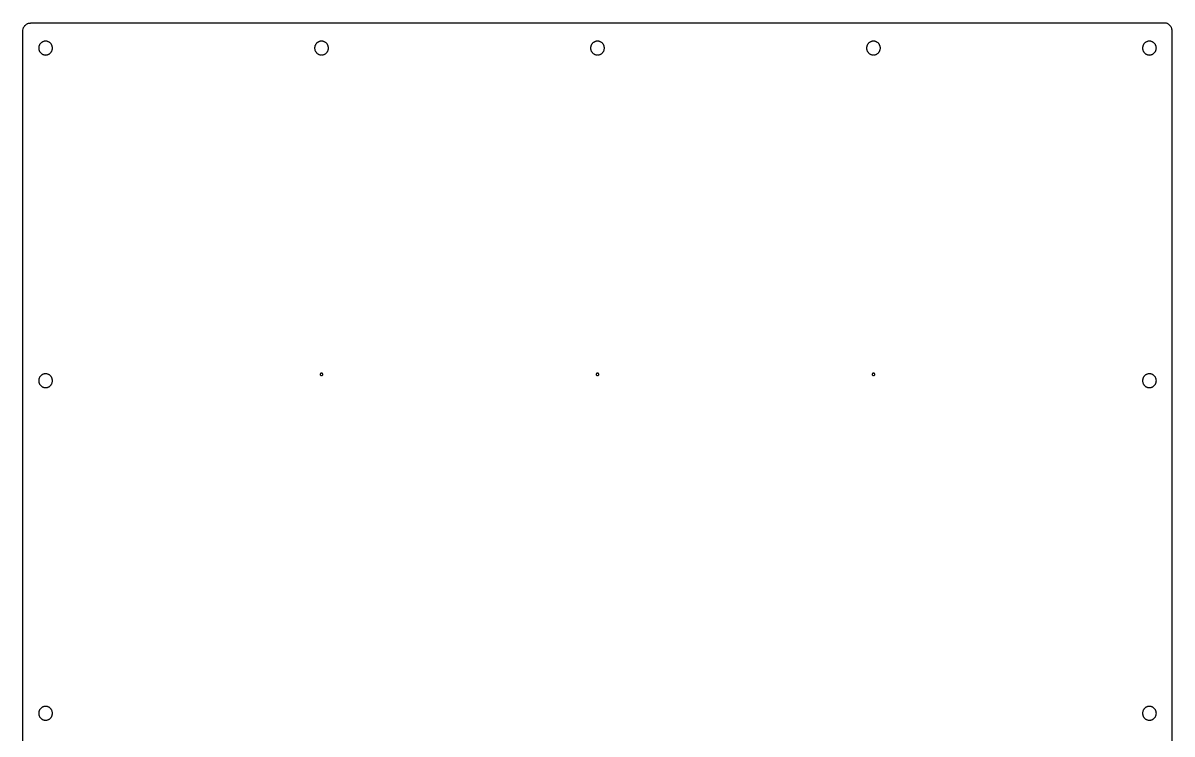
# Model space of a CAD drawing. Extents: x -168 to 290, y -396 to 154.
# Drawn here: x -167.6 to 290.4, y -128.9 to 154.4 of the extents above; entities that cross this region are included whole.
import ezdxf

# ---------------------------------------------------------------- set-up
doc = ezdxf.new("R2010")
doc.units = 0
doc.layers.get('0').update_dxf_attribs({"linetype": 'CONTINUOUS'})

msp = doc.modelspace()

# ---------------------------------------------------------------- linework, layer by layer
for p, q in [((-167.6, 151.38), (-167.49, 152.19)), ((-167.6, -392.62), (-167.6, 151.38)), ((-167.49, 152.19), (-167.43, 152.39)), ((-167.43, 152.39), (-167.35, 152.58)), ((-167.35, 152.58), (-167.27, 152.76)), ((-167.27, 152.76), (-167.17, 152.94)), ((-167.17, 152.94), (-167.05, 153.11)), ((-167.05, 153.11), (-166.93, 153.28)), ((-166.93, 153.28), (-166.8, 153.43)), ((-166.8, 153.43), (-166.65, 153.58)), ((-166.65, 153.58), (-166.5, 153.71)), ((-166.5, 153.71), (-166.33, 153.83)), ((-166.33, 153.83), (-166.16, 153.95)), ((-166.16, 153.95), (-165.98, 154.05)), ((-165.98, 154.05), (-165.8, 154.14)), ((-165.8, 154.14), (-165.61, 154.21)), ((-165.61, 154.21), (-165.41, 154.27)), ((-165.41, 154.27), (-164.6, 154.38)), ((-162.32, 154.38), (-164.6, 154.38)), ((287.4, 154.38), (-162.32, 154.38)), ((287.81, 154.36), (287.4, 154.38)), ((288.01, 154.32), (287.81, 154.36)), ((288.21, 154.27), (288.01, 154.32)), ((288.4, 154.21), (288.21, 154.27)), ((288.59, 154.14), (288.4, 154.21)), ((288.78, 154.05), (288.59, 154.14)), ((288.96, 153.95), (288.78, 154.05)), ((289.13, 153.83), (288.96, 153.95)), ((289.29, 153.71), (289.13, 153.83)), ((289.45, 153.58), (289.29, 153.71)), ((289.59, 153.43), (289.45, 153.58)), ((289.72, 153.28), (289.59, 153.43)), ((289.85, 153.11), (289.72, 153.28)), ((289.96, 152.94), (289.85, 153.11)), ((290.06, 152.76), (289.96, 152.94)), ((290.15, 152.58), (290.06, 152.76)), ((290.22, 152.39), (290.15, 152.58)), ((290.29, 152.19), (290.22, 152.39)), ((290.33, 151.99), (290.29, 152.19)), ((290.37, 151.79), (290.33, 151.99)), ((290.37, 151.79), (290.4, -392.62)), ((-160.28, 146.57), (-160.42, 146.45)), ((-160.13, 146.67), (-160.28, 146.57)), ((-159.98, 146.77), (-160.13, 146.67)), ((-159.82, 146.85), (-159.98, 146.77)), ((-159.65, 146.92), (-159.82, 146.85)), ((-159.49, 146.99), (-159.65, 146.92)), ((-159.31, 147.04), (-159.49, 146.99)), ((-159.14, 147.08), (-159.31, 147.04)), ((-158.96, 147.11), (-159.14, 147.08)), ((-158.78, 147.13), (-158.96, 147.11)), ((-158.6, 147.13), (-158.78, 147.13)), ((-158.42, 147.13), (-158.6, 147.13)), ((-158.24, 147.11), (-158.42, 147.13)), ((-158.07, 147.08), (-158.24, 147.11)), ((-157.89, 147.04), (-158.07, 147.08)), ((-157.72, 146.99), (-157.89, 147.04)), ((-157.55, 146.92), (-157.72, 146.99)), ((-157.39, 146.85), (-157.55, 146.92)), ((-157.23, 146.77), (-157.39, 146.85)), ((-157.07, 146.67), (-157.23, 146.77)), ((-156.93, 146.57), (-157.07, 146.67)), ((-156.79, 146.45), (-156.93, 146.57)), ((-50.28, 146.57), (-50.42, 146.45)), ((-50.13, 146.67), (-50.28, 146.57)), ((-49.98, 146.77), (-50.13, 146.67)), ((-49.82, 146.85), (-49.98, 146.77)), ((-49.65, 146.92), (-49.82, 146.85)), ((-49.49, 146.99), (-49.65, 146.92)), ((-49.31, 147.04), (-49.49, 146.99)), ((-49.14, 147.08), (-49.31, 147.04)), ((-48.96, 147.11), (-49.14, 147.08)), ((-48.78, 147.13), (-48.96, 147.11)), ((-48.6, 147.13), (-48.78, 147.13)), ((-48.42, 147.13), (-48.6, 147.13)), ((-48.24, 147.11), (-48.42, 147.13)), ((-48.07, 147.08), (-48.24, 147.11)), ((-47.89, 147.04), (-48.07, 147.08)), ((-47.72, 146.99), (-47.89, 147.04)), ((-47.55, 146.92), (-47.72, 146.99)), ((-47.39, 146.85), (-47.55, 146.92)), ((-47.23, 146.77), (-47.39, 146.85)), ((-47.07, 146.67), (-47.23, 146.77)), ((-46.93, 146.57), (-47.07, 146.67)), ((-46.79, 146.45), (-46.93, 146.57)), ((59.72, 146.57), (59.58, 146.45)), ((59.87, 146.67), (59.72, 146.57)), ((60.02, 146.77), (59.87, 146.67)), ((60.18, 146.85), (60.02, 146.77)), ((60.35, 146.92), (60.18, 146.85)), ((60.51, 146.99), (60.35, 146.92)), ((60.69, 147.04), (60.51, 146.99)), ((60.86, 147.08), (60.69, 147.04)), ((61.04, 147.11), (60.86, 147.08)), ((61.22, 147.13), (61.04, 147.11)), ((61.4, 147.13), (61.22, 147.13)), ((61.58, 147.13), (61.4, 147.13)), ((61.76, 147.11), (61.58, 147.13)), ((61.93, 147.08), (61.76, 147.11)), ((62.11, 147.04), (61.93, 147.08)), ((62.28, 146.99), (62.11, 147.04)), ((62.45, 146.92), (62.28, 146.99)), ((62.61, 146.85), (62.45, 146.92)), ((62.77, 146.77), (62.61, 146.85)), ((62.93, 146.67), (62.77, 146.77)), ((63.07, 146.57), (62.93, 146.67)), ((63.21, 146.45), (63.07, 146.57)), ((169.72, 146.57), (169.58, 146.45)), ((169.87, 146.67), (169.72, 146.57)), ((170.02, 146.77), (169.87, 146.67)), ((170.18, 146.85), (170.02, 146.77)), ((170.35, 146.92), (170.18, 146.85)), ((170.51, 146.99), (170.35, 146.92)), ((170.69, 147.04), (170.51, 146.99)), ((170.86, 147.08), (170.69, 147.04)), ((171.04, 147.11), (170.86, 147.08)), ((171.22, 147.13), (171.04, 147.11)), ((171.4, 147.13), (171.22, 147.13)), ((171.58, 147.13), (171.4, 147.13)), ((171.76, 147.11), (171.58, 147.13)), ((171.93, 147.08), (171.76, 147.11)), ((172.11, 147.04), (171.93, 147.08)), ((172.28, 146.99), (172.11, 147.04)), ((172.45, 146.92), (172.28, 146.99)), ((172.61, 146.85), (172.45, 146.92)), ((172.77, 146.77), (172.61, 146.85)), ((172.93, 146.67), (172.77, 146.77)), ((173.07, 146.57), (172.93, 146.67)), ((173.21, 146.45), (173.07, 146.57)), ((279.72, 146.57), (279.58, 146.45)), ((279.87, 146.67), (279.72, 146.57)), ((280.02, 146.77), (279.87, 146.67)), ((280.18, 146.85), (280.02, 146.77)), ((280.35, 146.92), (280.18, 146.85)), ((280.51, 146.99), (280.35, 146.92)), ((280.69, 147.04), (280.51, 146.99)), ((280.86, 147.08), (280.69, 147.04)), ((281.04, 147.11), (280.86, 147.08)), ((281.22, 147.13), (281.04, 147.11)), ((281.4, 147.13), (281.22, 147.13)), ((281.58, 147.13), (281.4, 147.13)), ((281.76, 147.11), (281.58, 147.13)), ((281.93, 147.08), (281.76, 147.11)), ((282.11, 147.04), (281.93, 147.08)), ((282.28, 146.99), (282.11, 147.04)), ((282.45, 146.92), (282.28, 146.99)), ((282.61, 146.85), (282.45, 146.92)), ((282.77, 146.77), (282.61, 146.85)), ((282.93, 146.67), (282.77, 146.77)), ((283.07, 146.57), (282.93, 146.67)), ((283.21, 146.45), (283.07, 146.57)), ((-161.33, 144.74), (-161.35, 144.56)), ((-161.35, 144.56), (-161.35, 144.38)), ((-161.35, 144.38), (-161.35, 144.2)), ((-161.35, 144.2), (-161.33, 144.02)), ((-161.3, 144.92), (-161.33, 144.74)), ((-161.33, 144.02), (-161.3, 143.85)), ((-161.26, 145.1), (-161.3, 144.92)), ((-161.3, 143.85), (-161.26, 143.67)), ((-161.21, 145.27), (-161.26, 145.1)), ((-161.26, 143.67), (-161.21, 143.5)), ((-161.14, 145.44), (-161.21, 145.27)), ((-161.21, 143.5), (-161.14, 143.33)), ((-161.07, 145.6), (-161.14, 145.44)), ((-161.14, 143.33), (-161.07, 143.17)), ((-160.98, 145.76), (-161.07, 145.6)), ((-161.07, 143.17), (-160.98, 143.01)), ((-160.89, 145.91), (-160.98, 145.76)), ((-160.98, 143.01), (-160.89, 142.86)), ((-160.78, 146.06), (-160.89, 145.91)), ((-160.89, 142.86), (-160.78, 142.71)), ((-160.67, 146.2), (-160.78, 146.06)), ((-160.78, 142.71), (-160.67, 142.57)), ((-160.55, 146.33), (-160.67, 146.2)), ((-160.67, 142.57), (-160.55, 142.44)), ((-160.42, 146.45), (-160.55, 146.33)), ((-160.55, 142.44), (-160.42, 142.32)), ((-160.42, 142.32), (-160.28, 142.2)), ((-160.28, 142.2), (-160.13, 142.1)), ((-160.13, 142.1), (-159.98, 142)), ((-159.98, 142), (-159.82, 141.92)), ((-157.39, 141.92), (-157.23, 142)), ((-157.23, 142), (-157.07, 142.1)), ((-157.07, 142.1), (-156.93, 142.2)), ((-156.93, 142.2), (-156.79, 142.32)), ((-156.66, 146.33), (-156.79, 146.45)), ((-156.79, 142.32), (-156.66, 142.44)), ((-156.53, 146.2), (-156.66, 146.33)), ((-156.66, 142.44), (-156.53, 142.57)), ((-156.42, 146.06), (-156.53, 146.2)), ((-156.53, 142.57), (-156.42, 142.71)), ((-156.32, 145.91), (-156.42, 146.06)), ((-156.42, 142.71), (-156.32, 142.86)), ((-156.22, 145.76), (-156.32, 145.91)), ((-156.32, 142.86), (-156.22, 143.01)), ((-156.14, 145.6), (-156.22, 145.76)), ((-156.22, 143.01), (-156.14, 143.17)), ((-156.06, 145.44), (-156.14, 145.6)), ((-156.14, 143.17), (-156.06, 143.33)), ((-156, 145.27), (-156.06, 145.44)), ((-156.06, 143.33), (-156, 143.5)), ((-155.95, 145.1), (-156, 145.27)), ((-156, 143.5), (-155.95, 143.67)), ((-155.91, 144.92), (-155.95, 145.1)), ((-155.95, 143.67), (-155.91, 143.85)), ((-155.88, 144.74), (-155.91, 144.92)), ((-155.91, 143.85), (-155.88, 144.02)), ((-155.86, 144.56), (-155.88, 144.74)), ((-155.88, 144.02), (-155.86, 144.2)), ((-155.85, 144.38), (-155.86, 144.56)), ((-155.86, 144.2), (-155.85, 144.38)), ((-51.33, 144.74), (-51.35, 144.56)), ((-51.35, 144.56), (-51.35, 144.38)), ((-51.35, 144.38), (-51.35, 144.2)), ((-51.35, 144.2), (-51.33, 144.02)), ((-51.3, 144.92), (-51.33, 144.74)), ((-51.33, 144.02), (-51.3, 143.85)), ((-51.26, 145.1), (-51.3, 144.92)), ((-51.3, 143.85), (-51.26, 143.67)), ((-51.21, 145.27), (-51.26, 145.1)), ((-51.26, 143.67), (-51.21, 143.5)), ((-51.14, 145.44), (-51.21, 145.27)), ((-51.21, 143.5), (-51.14, 143.33)), ((-51.07, 145.6), (-51.14, 145.44)), ((-51.14, 143.33), (-51.07, 143.17)), ((-50.98, 145.76), (-51.07, 145.6)), ((-51.07, 143.17), (-50.98, 143.01)), ((-50.89, 145.91), (-50.98, 145.76)), ((-50.98, 143.01), (-50.89, 142.86)), ((-50.78, 146.06), (-50.89, 145.91)), ((-50.89, 142.86), (-50.78, 142.71)), ((-50.67, 146.2), (-50.78, 146.06)), ((-50.78, 142.71), (-50.67, 142.57)), ((-50.55, 146.33), (-50.67, 146.2)), ((-50.67, 142.57), (-50.55, 142.44)), ((-50.42, 146.45), (-50.55, 146.33)), ((-50.55, 142.44), (-50.42, 142.32)), ((-50.42, 142.32), (-50.28, 142.2)), ((-50.28, 142.2), (-50.13, 142.1)), ((-50.13, 142.1), (-49.98, 142)), ((-49.98, 142), (-49.82, 141.92)), ((-47.39, 141.92), (-47.23, 142)), ((-47.23, 142), (-47.07, 142.1)), ((-47.07, 142.1), (-46.93, 142.2)), ((-46.93, 142.2), (-46.79, 142.32)), ((-46.66, 146.33), (-46.79, 146.45)), ((-46.79, 142.32), (-46.66, 142.44)), ((-46.53, 146.2), (-46.66, 146.33)), ((-46.66, 142.44), (-46.53, 142.57)), ((-46.42, 146.06), (-46.53, 146.2)), ((-46.53, 142.57), (-46.42, 142.71)), ((-46.32, 145.91), (-46.42, 146.06)), ((-46.42, 142.71), (-46.32, 142.86)), ((-46.22, 145.76), (-46.32, 145.91)), ((-46.32, 142.86), (-46.22, 143.01)), ((-46.14, 145.6), (-46.22, 145.76)), ((-46.22, 143.01), (-46.14, 143.17)), ((-46.06, 145.44), (-46.14, 145.6)), ((-46.14, 143.17), (-46.06, 143.33)), ((-46, 145.27), (-46.06, 145.44)), ((-46.06, 143.33), (-46, 143.5)), ((-45.95, 145.1), (-46, 145.27)), ((-46, 143.5), (-45.95, 143.67)), ((-45.91, 144.92), (-45.95, 145.1)), ((-45.95, 143.67), (-45.91, 143.85)), ((-45.88, 144.74), (-45.91, 144.92)), ((-45.91, 143.85), (-45.88, 144.02)), ((-45.86, 144.56), (-45.88, 144.74)), ((-45.88, 144.02), (-45.86, 144.2)), ((-45.85, 144.38), (-45.86, 144.56)), ((-45.86, 144.2), (-45.85, 144.38)), ((58.67, 144.74), (58.65, 144.56)), ((58.65, 144.56), (58.65, 144.38)), ((58.65, 144.38), (58.65, 144.2)), ((58.65, 144.2), (58.67, 144.02)), ((58.7, 144.92), (58.67, 144.74)), ((58.67, 144.02), (58.7, 143.85)), ((58.74, 145.1), (58.7, 144.92)), ((58.7, 143.85), (58.74, 143.67)), ((58.79, 145.27), (58.74, 145.1)), ((58.74, 143.67), (58.79, 143.5)), ((58.86, 145.44), (58.79, 145.27)), ((58.79, 143.5), (58.86, 143.33)), ((58.93, 145.6), (58.86, 145.44)), ((58.86, 143.33), (58.93, 143.17)), ((59.02, 145.76), (58.93, 145.6)), ((58.93, 143.17), (59.02, 143.01)), ((59.11, 145.91), (59.02, 145.76)), ((59.02, 143.01), (59.11, 142.86)), ((59.22, 146.06), (59.11, 145.91)), ((59.11, 142.86), (59.22, 142.71)), ((59.33, 146.2), (59.22, 146.06)), ((59.22, 142.71), (59.33, 142.57)), ((59.45, 146.33), (59.33, 146.2)), ((59.33, 142.57), (59.45, 142.44)), ((59.58, 146.45), (59.45, 146.33)), ((59.45, 142.44), (59.58, 142.32)), ((59.58, 142.32), (59.72, 142.2)), ((59.72, 142.2), (59.87, 142.1)), ((59.87, 142.1), (60.02, 142)), ((60.02, 142), (60.18, 141.92)), ((62.61, 141.92), (62.77, 142)), ((62.77, 142), (62.93, 142.1)), ((62.93, 142.1), (63.07, 142.2)), ((63.07, 142.2), (63.21, 142.32)), ((63.34, 146.33), (63.21, 146.45)), ((63.21, 142.32), (63.34, 142.44)), ((63.47, 146.2), (63.34, 146.33)), ((63.34, 142.44), (63.47, 142.57)), ((63.58, 146.06), (63.47, 146.2)), ((63.47, 142.57), (63.58, 142.71)), ((63.68, 145.91), (63.58, 146.06)), ((63.58, 142.71), (63.68, 142.86)), ((63.78, 145.76), (63.68, 145.91)), ((63.68, 142.86), (63.78, 143.01)), ((63.86, 145.6), (63.78, 145.76)), ((63.78, 143.01), (63.86, 143.17)), ((63.94, 145.44), (63.86, 145.6)), ((63.86, 143.17), (63.94, 143.33)), ((64, 145.27), (63.94, 145.44)), ((63.94, 143.33), (64, 143.5)), ((64.05, 145.1), (64, 145.27)), ((64, 143.5), (64.05, 143.67)), ((64.09, 144.92), (64.05, 145.1)), ((64.05, 143.67), (64.09, 143.85)), ((64.12, 144.74), (64.09, 144.92)), ((64.09, 143.85), (64.12, 144.02)), ((64.14, 144.56), (64.12, 144.74)), ((64.12, 144.02), (64.14, 144.2)), ((64.15, 144.38), (64.14, 144.56)), ((64.14, 144.2), (64.15, 144.38)), ((168.67, 144.74), (168.65, 144.56)), ((168.65, 144.56), (168.65, 144.38)), ((168.65, 144.38), (168.65, 144.2)), ((168.65, 144.2), (168.67, 144.02)), ((168.7, 144.92), (168.67, 144.74)), ((168.67, 144.02), (168.7, 143.85)), ((168.74, 145.1), (168.7, 144.92)), ((168.7, 143.85), (168.74, 143.67)), ((168.79, 145.27), (168.74, 145.1)), ((168.74, 143.67), (168.79, 143.5)), ((168.86, 145.44), (168.79, 145.27)), ((168.79, 143.5), (168.86, 143.33)), ((168.93, 145.6), (168.86, 145.44)), ((168.86, 143.33), (168.93, 143.17)), ((169.02, 145.76), (168.93, 145.6)), ((168.93, 143.17), (169.02, 143.01)), ((169.11, 145.91), (169.02, 145.76)), ((169.02, 143.01), (169.11, 142.86)), ((169.22, 146.06), (169.11, 145.91)), ((169.11, 142.86), (169.22, 142.71)), ((169.33, 146.2), (169.22, 146.06)), ((169.22, 142.71), (169.33, 142.57)), ((169.45, 146.33), (169.33, 146.2)), ((169.33, 142.57), (169.45, 142.44)), ((169.58, 146.45), (169.45, 146.33)), ((169.45, 142.44), (169.58, 142.32)), ((169.58, 142.32), (169.72, 142.2)), ((169.72, 142.2), (169.87, 142.1)), ((169.87, 142.1), (170.02, 142)), ((170.02, 142), (170.18, 141.92)), ((172.61, 141.92), (172.77, 142)), ((172.77, 142), (172.93, 142.1)), ((172.93, 142.1), (173.07, 142.2)), ((173.07, 142.2), (173.21, 142.32)), ((173.34, 146.33), (173.21, 146.45)), ((173.21, 142.32), (173.34, 142.44)), ((173.47, 146.2), (173.34, 146.33)), ((173.34, 142.44), (173.47, 142.57)), ((173.58, 146.06), (173.47, 146.2)), ((173.47, 142.57), (173.58, 142.71)), ((173.68, 145.91), (173.58, 146.06)), ((173.58, 142.71), (173.68, 142.86)), ((173.78, 145.76), (173.68, 145.91)), ((173.68, 142.86), (173.78, 143.01)), ((173.86, 145.6), (173.78, 145.76)), ((173.78, 143.01), (173.86, 143.17)), ((173.94, 145.44), (173.86, 145.6)), ((173.86, 143.17), (173.94, 143.33)), ((174, 145.27), (173.94, 145.44)), ((173.94, 143.33), (174, 143.5)), ((174.05, 145.1), (174, 145.27)), ((174, 143.5), (174.05, 143.67)), ((174.09, 144.92), (174.05, 145.1)), ((174.05, 143.67), (174.09, 143.85)), ((174.12, 144.74), (174.09, 144.92)), ((174.09, 143.85), (174.12, 144.02)), ((174.14, 144.56), (174.12, 144.74)), ((174.12, 144.02), (174.14, 144.2)), ((174.15, 144.38), (174.14, 144.56)), ((174.14, 144.2), (174.15, 144.38)), ((278.67, 144.74), (278.65, 144.56)), ((278.65, 144.56), (278.65, 144.38)), ((278.65, 144.38), (278.65, 144.2)), ((278.65, 144.2), (278.67, 144.02)), ((278.7, 144.92), (278.67, 144.74)), ((278.67, 144.02), (278.7, 143.85)), ((278.74, 145.1), (278.7, 144.92)), ((278.7, 143.85), (278.74, 143.67)), ((278.79, 145.27), (278.74, 145.1)), ((278.74, 143.67), (278.79, 143.5)), ((278.86, 145.44), (278.79, 145.27)), ((278.79, 143.5), (278.86, 143.33)), ((278.93, 145.6), (278.86, 145.44)), ((278.86, 143.33), (278.93, 143.17)), ((279.02, 145.76), (278.93, 145.6)), ((278.93, 143.17), (279.02, 143.01)), ((279.11, 145.91), (279.02, 145.76)), ((279.02, 143.01), (279.11, 142.86)), ((279.22, 146.06), (279.11, 145.91)), ((279.11, 142.86), (279.22, 142.71)), ((279.33, 146.2), (279.22, 146.06)), ((279.22, 142.71), (279.33, 142.57)), ((279.45, 146.33), (279.33, 146.2)), ((279.33, 142.57), (279.45, 142.44)), ((279.58, 146.45), (279.45, 146.33)), ((279.45, 142.44), (279.58, 142.32)), ((279.58, 142.32), (279.72, 142.2)), ((279.72, 142.2), (279.87, 142.1)), ((279.87, 142.1), (280.02, 142)), ((280.02, 142), (280.18, 141.92)), ((282.61, 141.92), (282.77, 142)), ((282.77, 142), (282.93, 142.1)), ((282.93, 142.1), (283.07, 142.2)), ((283.07, 142.2), (283.21, 142.32)), ((283.34, 146.33), (283.21, 146.45)), ((283.21, 142.32), (283.34, 142.44)), ((283.47, 146.2), (283.34, 146.33)), ((283.34, 142.44), (283.47, 142.57)), ((283.58, 146.06), (283.47, 146.2)), ((283.47, 142.57), (283.58, 142.71)), ((283.68, 145.91), (283.58, 146.06)), ((283.58, 142.71), (283.68, 142.86)), ((283.78, 145.76), (283.68, 145.91)), ((283.68, 142.86), (283.78, 143.01)), ((283.86, 145.6), (283.78, 145.76)), ((283.78, 143.01), (283.86, 143.17)), ((283.94, 145.44), (283.86, 145.6)), ((283.86, 143.17), (283.94, 143.33)), ((284, 145.27), (283.94, 145.44)), ((283.94, 143.33), (284, 143.5)), ((284.05, 145.1), (284, 145.27)), ((284, 143.5), (284.05, 143.67)), ((284.09, 144.92), (284.05, 145.1)), ((284.05, 143.67), (284.09, 143.85)), ((284.12, 144.74), (284.09, 144.92)), ((284.09, 143.85), (284.12, 144.02)), ((284.14, 144.56), (284.12, 144.74)), ((284.12, 144.02), (284.14, 144.2)), ((284.15, 144.38), (284.14, 144.56)), ((284.14, 144.2), (284.15, 144.38)), ((-159.82, 141.92), (-159.65, 141.84)), ((-159.65, 141.84), (-159.49, 141.78)), ((-159.49, 141.78), (-159.31, 141.73)), ((-159.31, 141.73), (-159.14, 141.69)), ((-159.14, 141.69), (-158.96, 141.66)), ((-158.96, 141.66), (-158.78, 141.64)), ((-158.78, 141.64), (-158.6, 141.63)), ((-158.6, 141.63), (-158.42, 141.64)), ((-158.42, 141.64), (-158.24, 141.66)), ((-158.24, 141.66), (-158.07, 141.69)), ((-158.07, 141.69), (-157.89, 141.73)), ((-157.89, 141.73), (-157.72, 141.78)), ((-157.72, 141.78), (-157.55, 141.84)), ((-157.55, 141.84), (-157.39, 141.92)), ((-49.82, 141.92), (-49.65, 141.84)), ((-49.65, 141.84), (-49.49, 141.78)), ((-49.49, 141.78), (-49.31, 141.73)), ((-49.31, 141.73), (-49.14, 141.69)), ((-49.14, 141.69), (-48.96, 141.66)), ((-48.96, 141.66), (-48.78, 141.64)), ((-48.78, 141.64), (-48.6, 141.63)), ((-48.6, 141.63), (-48.42, 141.64)), ((-48.42, 141.64), (-48.24, 141.66)), ((-48.24, 141.66), (-48.07, 141.69)), ((-48.07, 141.69), (-47.89, 141.73)), ((-47.89, 141.73), (-47.72, 141.78)), ((-47.72, 141.78), (-47.55, 141.84)), ((-47.55, 141.84), (-47.39, 141.92)), ((60.18, 141.92), (60.35, 141.84)), ((60.35, 141.84), (60.51, 141.78)), ((60.51, 141.78), (60.69, 141.73)), ((60.69, 141.73), (60.86, 141.69)), ((60.86, 141.69), (61.04, 141.66)), ((61.04, 141.66), (61.22, 141.64)), ((61.22, 141.64), (61.4, 141.63)), ((61.4, 141.63), (61.58, 141.64)), ((61.58, 141.64), (61.76, 141.66)), ((61.76, 141.66), (61.93, 141.69)), ((61.93, 141.69), (62.11, 141.73)), ((62.11, 141.73), (62.28, 141.78)), ((62.28, 141.78), (62.45, 141.84)), ((62.45, 141.84), (62.61, 141.92)), ((170.18, 141.92), (170.35, 141.84)), ((170.35, 141.84), (170.51, 141.78)), ((170.51, 141.78), (170.69, 141.73)), ((170.69, 141.73), (170.86, 141.69)), ((170.86, 141.69), (171.04, 141.66)), ((171.04, 141.66), (171.22, 141.64)), ((171.22, 141.64), (171.4, 141.63)), ((171.4, 141.63), (171.58, 141.64)), ((171.58, 141.64), (171.76, 141.66)), ((171.76, 141.66), (171.93, 141.69)), ((171.93, 141.69), (172.11, 141.73)), ((172.11, 141.73), (172.28, 141.78)), ((172.28, 141.78), (172.45, 141.84)), ((172.45, 141.84), (172.61, 141.92)), ((280.18, 141.92), (280.35, 141.84)), ((280.35, 141.84), (280.51, 141.78)), ((280.51, 141.78), (280.69, 141.73)), ((280.69, 141.73), (280.86, 141.69)), ((280.86, 141.69), (281.04, 141.66)), ((281.04, 141.66), (281.22, 141.64)), ((281.22, 141.64), (281.4, 141.63)), ((281.4, 141.63), (281.58, 141.64)), ((281.58, 141.64), (281.76, 141.66)), ((281.76, 141.66), (281.93, 141.69)), ((281.93, 141.69), (282.11, 141.73)), ((282.11, 141.73), (282.28, 141.78)), ((282.28, 141.78), (282.45, 141.84)), ((282.45, 141.84), (282.61, 141.92)), ((-160.55, 13.83), (-160.67, 13.7)), ((-160.42, 13.95), (-160.55, 13.83)), ((-160.28, 14.07), (-160.42, 13.95)), ((-160.13, 14.17), (-160.28, 14.07)), ((-159.98, 14.27), (-160.13, 14.17)), ((-159.82, 14.35), (-159.98, 14.27)), ((-159.65, 14.42), (-159.82, 14.35)), ((-159.49, 14.49), (-159.65, 14.42)), ((-159.31, 14.54), (-159.49, 14.49)), ((-159.14, 14.58), (-159.31, 14.54)), ((-158.96, 14.61), (-159.14, 14.58)), ((-158.78, 14.63), (-158.96, 14.61)), ((-158.6, 14.63), (-158.78, 14.63)), ((-158.42, 14.63), (-158.6, 14.63)), ((-158.24, 14.61), (-158.42, 14.63)), ((-158.07, 14.58), (-158.24, 14.61)), ((-157.89, 14.54), (-158.07, 14.58)), ((-157.72, 14.49), (-157.89, 14.54)), ((-157.55, 14.42), (-157.72, 14.49)), ((-157.39, 14.35), (-157.55, 14.42)), ((-157.23, 14.27), (-157.39, 14.35)), ((-157.07, 14.17), (-157.23, 14.27)), ((-156.93, 14.07), (-157.07, 14.17)), ((-156.79, 13.95), (-156.93, 14.07)), ((-156.66, 13.83), (-156.79, 13.95)), ((-156.53, 13.7), (-156.66, 13.83)), ((-49.09, 14.51), (-49.1, 14.38)), ((-49.1, 14.38), (-49.09, 14.25)), ((-49.04, 14.63), (-49.09, 14.51)), ((-49.09, 14.25), (-49.04, 14.13)), ((-48.96, 14.74), (-49.04, 14.63)), ((-49.04, 14.13), (-48.96, 14.03)), ((-48.85, 14.82), (-48.96, 14.74)), ((-48.96, 14.03), (-48.85, 13.95)), ((-48.73, 14.87), (-48.85, 14.82)), ((-48.85, 13.95), (-48.73, 13.9)), ((-48.6, 14.88), (-48.73, 14.87)), ((-48.73, 13.9), (-48.6, 13.88)), ((-48.47, 14.87), (-48.6, 14.88)), ((-48.6, 13.88), (-48.47, 13.9)), ((-48.35, 14.82), (-48.47, 14.87)), ((-48.47, 13.9), (-48.35, 13.95)), ((-48.25, 14.74), (-48.35, 14.82)), ((-48.35, 13.95), (-48.25, 14.03)), ((-48.17, 14.63), (-48.25, 14.74)), ((-48.25, 14.03), (-48.17, 14.13)), ((-48.12, 14.51), (-48.17, 14.63)), ((-48.17, 14.13), (-48.12, 14.25)), ((-48.1, 14.38), (-48.12, 14.51)), ((-48.12, 14.25), (-48.1, 14.38)), ((60.91, 14.51), (60.9, 14.38)), ((60.9, 14.38), (60.91, 14.25)), ((60.96, 14.63), (60.91, 14.51)), ((60.91, 14.25), (60.96, 14.13)), ((61.04, 14.74), (60.96, 14.63)), ((60.96, 14.13), (61.04, 14.03)), ((61.15, 14.82), (61.04, 14.74)), ((61.04, 14.03), (61.15, 13.95)), ((61.27, 14.87), (61.15, 14.82)), ((61.15, 13.95), (61.27, 13.9)), ((61.4, 14.88), (61.27, 14.87)), ((61.27, 13.9), (61.4, 13.88)), ((61.53, 14.87), (61.4, 14.88)), ((61.4, 13.88), (61.53, 13.9)), ((61.65, 14.82), (61.53, 14.87)), ((61.53, 13.9), (61.65, 13.95)), ((61.75, 14.74), (61.65, 14.82)), ((61.65, 13.95), (61.75, 14.03)), ((61.83, 14.63), (61.75, 14.74)), ((61.75, 14.03), (61.83, 14.13)), ((61.88, 14.51), (61.83, 14.63)), ((61.83, 14.13), (61.88, 14.25)), ((61.9, 14.38), (61.88, 14.51)), ((61.88, 14.25), (61.9, 14.38)), ((170.91, 14.51), (170.9, 14.38)), ((170.9, 14.38), (170.91, 14.25)), ((170.96, 14.63), (170.91, 14.51)), ((170.91, 14.25), (170.96, 14.13)), ((171.04, 14.74), (170.96, 14.63)), ((170.96, 14.13), (171.04, 14.03)), ((171.15, 14.82), (171.04, 14.74)), ((171.04, 14.03), (171.15, 13.95)), ((171.27, 14.87), (171.15, 14.82)), ((171.15, 13.95), (171.27, 13.9)), ((171.4, 14.88), (171.27, 14.87)), ((171.27, 13.9), (171.4, 13.88)), ((171.53, 14.87), (171.4, 14.88)), ((171.4, 13.88), (171.53, 13.9)), ((171.65, 14.82), (171.53, 14.87)), ((171.53, 13.9), (171.65, 13.95)), ((171.75, 14.74), (171.65, 14.82)), ((171.65, 13.95), (171.75, 14.03)), ((171.83, 14.63), (171.75, 14.74)), ((171.75, 14.03), (171.83, 14.13)), ((171.88, 14.51), (171.83, 14.63)), ((171.83, 14.13), (171.88, 14.25)), ((171.9, 14.38), (171.88, 14.51)), ((171.88, 14.25), (171.9, 14.38)), ((279.45, 13.83), (279.33, 13.7)), ((279.58, 13.95), (279.45, 13.83)), ((279.72, 14.07), (279.58, 13.95)), ((279.87, 14.17), (279.72, 14.07)), ((280.02, 14.27), (279.87, 14.17)), ((280.18, 14.35), (280.02, 14.27)), ((280.35, 14.42), (280.18, 14.35)), ((280.51, 14.49), (280.35, 14.42)), ((280.69, 14.54), (280.51, 14.49)), ((280.86, 14.58), (280.69, 14.54)), ((281.04, 14.61), (280.86, 14.58)), ((281.22, 14.63), (281.04, 14.61)), ((281.4, 14.63), (281.22, 14.63)), ((281.58, 14.63), (281.4, 14.63)), ((281.76, 14.61), (281.58, 14.63)), ((281.93, 14.58), (281.76, 14.61)), ((282.11, 14.54), (281.93, 14.58)), ((282.28, 14.49), (282.11, 14.54)), ((282.45, 14.42), (282.28, 14.49)), ((282.61, 14.35), (282.45, 14.42)), ((282.77, 14.27), (282.61, 14.35)), ((282.93, 14.17), (282.77, 14.27)), ((283.07, 14.07), (282.93, 14.17)), ((283.21, 13.95), (283.07, 14.07)), ((283.34, 13.83), (283.21, 13.95)), ((283.47, 13.7), (283.34, 13.83)), ((-161.33, 12.24), (-161.35, 12.06)), ((-161.35, 12.06), (-161.35, 11.88)), ((-161.35, 11.88), (-161.35, 11.7)), ((-161.35, 11.7), (-161.33, 11.52)), ((-161.3, 12.42), (-161.33, 12.24)), ((-161.33, 11.52), (-161.3, 11.35)), ((-161.26, 12.6), (-161.3, 12.42)), ((-161.3, 11.35), (-161.26, 11.17)), ((-161.21, 12.77), (-161.26, 12.6)), ((-161.26, 11.17), (-161.21, 11)), ((-161.14, 12.94), (-161.21, 12.77)), ((-161.21, 11), (-161.14, 10.83)), ((-161.07, 13.1), (-161.14, 12.94)), ((-161.14, 10.83), (-161.07, 10.67)), ((-160.98, 13.26), (-161.07, 13.1)), ((-161.07, 10.67), (-160.98, 10.51)), ((-160.89, 13.41), (-160.98, 13.26)), ((-160.98, 10.51), (-160.89, 10.36)), ((-160.78, 13.56), (-160.89, 13.41)), ((-160.89, 10.36), (-160.78, 10.21)), ((-160.67, 13.7), (-160.78, 13.56)), ((-160.78, 10.21), (-160.67, 10.07)), ((-160.67, 10.07), (-160.55, 9.94)), ((-160.55, 9.94), (-160.42, 9.82)), ((-160.42, 9.82), (-160.28, 9.7)), ((-160.28, 9.7), (-160.13, 9.6)), ((-160.13, 9.6), (-159.98, 9.5)), ((-159.98, 9.5), (-159.82, 9.42)), ((-159.82, 9.42), (-159.65, 9.34)), ((-159.65, 9.34), (-159.49, 9.28)), ((-159.49, 9.28), (-159.31, 9.23)), ((-159.31, 9.23), (-159.14, 9.19)), ((-159.14, 9.19), (-158.96, 9.16)), ((-158.24, 9.16), (-158.07, 9.19)), ((-158.07, 9.19), (-157.89, 9.23)), ((-157.89, 9.23), (-157.72, 9.28)), ((-157.72, 9.28), (-157.55, 9.34)), ((-157.55, 9.34), (-157.39, 9.42)), ((-157.39, 9.42), (-157.23, 9.5)), ((-157.23, 9.5), (-157.07, 9.6)), ((-157.07, 9.6), (-156.93, 9.7)), ((-156.93, 9.7), (-156.79, 9.82)), ((-156.79, 9.82), (-156.66, 9.94)), ((-156.66, 9.94), (-156.53, 10.07)), ((-156.42, 13.56), (-156.53, 13.7)), ((-156.53, 10.07), (-156.42, 10.21)), ((-156.32, 13.41), (-156.42, 13.56)), ((-156.42, 10.21), (-156.32, 10.36)), ((-156.22, 13.26), (-156.32, 13.41)), ((-156.32, 10.36), (-156.22, 10.51)), ((-156.14, 13.1), (-156.22, 13.26)), ((-156.22, 10.51), (-156.14, 10.67)), ((-156.06, 12.94), (-156.14, 13.1)), ((-156.14, 10.67), (-156.06, 10.83)), ((-156, 12.77), (-156.06, 12.94)), ((-156.06, 10.83), (-156, 11)), ((-155.95, 12.6), (-156, 12.77)), ((-156, 11), (-155.95, 11.17)), ((-155.91, 12.42), (-155.95, 12.6)), ((-155.95, 11.17), (-155.91, 11.35)), ((-155.88, 12.24), (-155.91, 12.42)), ((-155.91, 11.35), (-155.88, 11.52)), ((-155.86, 12.06), (-155.88, 12.24)), ((-155.88, 11.52), (-155.86, 11.7)), ((-155.85, 11.88), (-155.86, 12.06)), ((-155.86, 11.7), (-155.85, 11.88)), ((278.67, 12.24), (278.65, 12.06)), ((278.65, 12.06), (278.65, 11.88)), ((278.65, 11.88), (278.65, 11.7)), ((278.65, 11.7), (278.67, 11.52)), ((278.7, 12.42), (278.67, 12.24)), ((278.67, 11.52), (278.7, 11.35)), ((278.74, 12.6), (278.7, 12.42)), ((278.7, 11.35), (278.74, 11.17)), ((278.79, 12.77), (278.74, 12.6)), ((278.74, 11.17), (278.79, 11)), ((278.86, 12.94), (278.79, 12.77)), ((278.79, 11), (278.86, 10.83)), ((278.93, 13.1), (278.86, 12.94)), ((278.86, 10.83), (278.93, 10.67)), ((279.02, 13.26), (278.93, 13.1)), ((278.93, 10.67), (279.02, 10.51)), ((279.11, 13.41), (279.02, 13.26)), ((279.02, 10.51), (279.11, 10.36)), ((279.22, 13.56), (279.11, 13.41)), ((279.11, 10.36), (279.22, 10.21)), ((279.33, 13.7), (279.22, 13.56)), ((279.22, 10.21), (279.33, 10.07)), ((279.33, 10.07), (279.45, 9.94)), ((279.45, 9.94), (279.58, 9.82)), ((279.58, 9.82), (279.72, 9.7)), ((279.72, 9.7), (279.87, 9.6)), ((279.87, 9.6), (280.02, 9.5)), ((280.02, 9.5), (280.18, 9.42)), ((280.18, 9.42), (280.35, 9.34)), ((280.35, 9.34), (280.51, 9.28)), ((280.51, 9.28), (280.69, 9.23)), ((280.69, 9.23), (280.86, 9.19)), ((280.86, 9.19), (281.04, 9.16)), ((281.76, 9.16), (281.93, 9.19)), ((281.93, 9.19), (282.11, 9.23)), ((282.11, 9.23), (282.28, 9.28)), ((282.28, 9.28), (282.45, 9.34)), ((282.45, 9.34), (282.61, 9.42)), ((282.61, 9.42), (282.77, 9.5)), ((282.77, 9.5), (282.93, 9.6)), ((282.93, 9.6), (283.07, 9.7)), ((283.07, 9.7), (283.21, 9.82)), ((283.21, 9.82), (283.34, 9.94)), ((283.34, 9.94), (283.47, 10.07)), ((283.58, 13.56), (283.47, 13.7)), ((283.47, 10.07), (283.58, 10.21)), ((283.68, 13.41), (283.58, 13.56)), ((283.58, 10.21), (283.68, 10.36)), ((283.78, 13.26), (283.68, 13.41)), ((283.68, 10.36), (283.78, 10.51)), ((283.86, 13.1), (283.78, 13.26)), ((283.78, 10.51), (283.86, 10.67)), ((283.94, 12.94), (283.86, 13.1)), ((283.86, 10.67), (283.94, 10.83)), ((284, 12.77), (283.94, 12.94)), ((283.94, 10.83), (284, 11)), ((284.05, 12.6), (284, 12.77)), ((284, 11), (284.05, 11.17)), ((284.09, 12.42), (284.05, 12.6)), ((284.05, 11.17), (284.09, 11.35)), ((284.12, 12.24), (284.09, 12.42)), ((284.09, 11.35), (284.12, 11.52)), ((284.14, 12.06), (284.12, 12.24)), ((284.12, 11.52), (284.14, 11.7)), ((284.15, 11.88), (284.14, 12.06)), ((284.14, 11.7), (284.15, 11.88)), ((-158.96, 9.16), (-158.78, 9.14)), ((-158.78, 9.14), (-158.6, 9.13)), ((-158.6, 9.13), (-158.42, 9.14)), ((-158.42, 9.14), (-158.24, 9.16)), ((281.04, 9.16), (281.22, 9.14)), ((281.22, 9.14), (281.4, 9.13)), ((281.4, 9.13), (281.58, 9.14)), ((281.58, 9.14), (281.76, 9.16)), ((-160.78, -118.94), (-160.89, -119.09)), ((-160.67, -118.8), (-160.78, -118.94)), ((-160.55, -118.67), (-160.67, -118.8)), ((-160.42, -118.55), (-160.55, -118.67)), ((-160.28, -118.43), (-160.42, -118.55)), ((-160.13, -118.33), (-160.28, -118.43)), ((-159.98, -118.23), (-160.13, -118.33)), ((-159.82, -118.15), (-159.98, -118.23)), ((-159.65, -118.08), (-159.82, -118.15)), ((-159.49, -118.01), (-159.65, -118.08)), ((-159.31, -117.96), (-159.49, -118.01)), ((-159.14, -117.92), (-159.31, -117.96)), ((-158.96, -117.89), (-159.14, -117.92)), ((-158.78, -117.87), (-158.96, -117.89)), ((-158.6, -117.87), (-158.78, -117.87)), ((-158.42, -117.87), (-158.6, -117.87)), ((-158.24, -117.89), (-158.42, -117.87)), ((-158.07, -117.92), (-158.24, -117.89)), ((-157.89, -117.96), (-158.07, -117.92)), ((-157.72, -118.01), (-157.89, -117.96)), ((-157.55, -118.08), (-157.72, -118.01)), ((-157.39, -118.15), (-157.55, -118.08)), ((-157.23, -118.23), (-157.39, -118.15)), ((-157.07, -118.33), (-157.23, -118.23)), ((-156.93, -118.43), (-157.07, -118.33)), ((-156.79, -118.55), (-156.93, -118.43)), ((-156.66, -118.67), (-156.79, -118.55)), ((-156.53, -118.8), (-156.66, -118.67)), ((-156.42, -118.94), (-156.53, -118.8)), ((-156.32, -119.09), (-156.42, -118.94)), ((279.22, -118.94), (279.11, -119.09)), ((279.33, -118.8), (279.22, -118.94)), ((279.45, -118.67), (279.33, -118.8)), ((279.58, -118.55), (279.45, -118.67)), ((279.72, -118.43), (279.58, -118.55)), ((279.87, -118.33), (279.72, -118.43)), ((280.02, -118.23), (279.87, -118.33)), ((280.18, -118.15), (280.02, -118.23)), ((280.35, -118.08), (280.18, -118.15)), ((280.51, -118.01), (280.35, -118.08)), ((280.69, -117.96), (280.51, -118.01)), ((280.86, -117.92), (280.69, -117.96)), ((281.04, -117.89), (280.86, -117.92)), ((281.22, -117.87), (281.04, -117.89)), ((281.4, -117.87), (281.22, -117.87)), ((281.58, -117.87), (281.4, -117.87)), ((281.76, -117.89), (281.58, -117.87)), ((281.93, -117.92), (281.76, -117.89)), ((282.11, -117.96), (281.93, -117.92)), ((282.28, -118.01), (282.11, -117.96)), ((282.45, -118.08), (282.28, -118.01)), ((282.61, -118.15), (282.45, -118.08)), ((282.77, -118.23), (282.61, -118.15)), ((282.93, -118.33), (282.77, -118.23)), ((283.07, -118.43), (282.93, -118.33)), ((283.21, -118.55), (283.07, -118.43)), ((283.34, -118.67), (283.21, -118.55)), ((283.47, -118.8), (283.34, -118.67)), ((283.58, -118.94), (283.47, -118.8)), ((283.68, -119.09), (283.58, -118.94)), ((-161.33, -120.26), (-161.35, -120.44)), ((-161.35, -120.44), (-161.35, -120.62)), ((-161.35, -120.62), (-161.35, -120.8)), ((-161.35, -120.8), (-161.33, -120.98)), ((-161.3, -120.08), (-161.33, -120.26)), ((-161.33, -120.98), (-161.3, -121.15)), ((-161.26, -119.9), (-161.3, -120.08)), ((-161.3, -121.15), (-161.26, -121.33)), ((-161.21, -119.73), (-161.26, -119.9)), ((-161.26, -121.33), (-161.21, -121.5)), ((-161.14, -119.56), (-161.21, -119.73)), ((-161.21, -121.5), (-161.14, -121.67)), ((-161.07, -119.4), (-161.14, -119.56)), ((-161.14, -121.67), (-161.07, -121.83)), ((-160.98, -119.24), (-161.07, -119.4)), ((-161.07, -121.83), (-160.98, -121.99)), ((-160.89, -119.09), (-160.98, -119.24)), ((-160.98, -121.99), (-160.89, -122.14)), ((-160.89, -122.14), (-160.78, -122.29)), ((-160.78, -122.29), (-160.67, -122.43)), ((-160.67, -122.43), (-160.55, -122.56)), ((-160.55, -122.56), (-160.42, -122.68)), ((-160.42, -122.68), (-160.28, -122.8)), ((-160.28, -122.8), (-160.13, -122.9)), ((-160.13, -122.9), (-159.98, -123)), ((-159.98, -123), (-159.82, -123.08)), ((-159.82, -123.08), (-159.65, -123.16)), ((-159.65, -123.16), (-159.49, -123.22)), ((-159.49, -123.22), (-159.31, -123.27)), ((-159.31, -123.27), (-159.14, -123.31)), ((-159.14, -123.31), (-158.96, -123.34)), ((-158.96, -123.34), (-158.78, -123.36)), ((-158.78, -123.36), (-158.6, -123.37)), ((-158.6, -123.37), (-158.42, -123.36)), ((-158.42, -123.36), (-158.24, -123.34)), ((-158.24, -123.34), (-158.07, -123.31)), ((-158.07, -123.31), (-157.89, -123.27)), ((-157.89, -123.27), (-157.72, -123.22)), ((-157.72, -123.22), (-157.55, -123.16)), ((-157.55, -123.16), (-157.39, -123.08)), ((-157.39, -123.08), (-157.23, -123)), ((-157.23, -123), (-157.07, -122.9)), ((-157.07, -122.9), (-156.93, -122.8)), ((-156.93, -122.8), (-156.79, -122.68)), ((-156.79, -122.68), (-156.66, -122.56)), ((-156.66, -122.56), (-156.53, -122.43)), ((-156.53, -122.43), (-156.42, -122.29)), ((-156.42, -122.29), (-156.32, -122.14)), ((-156.22, -119.24), (-156.32, -119.09)), ((-156.32, -122.14), (-156.22, -121.99)), ((-156.14, -119.4), (-156.22, -119.24)), ((-156.22, -121.99), (-156.14, -121.83)), ((-156.06, -119.56), (-156.14, -119.4)), ((-156.14, -121.83), (-156.06, -121.67)), ((-156, -119.73), (-156.06, -119.56)), ((-156.06, -121.67), (-156, -121.5)), ((-155.95, -119.9), (-156, -119.73)), ((-156, -121.5), (-155.95, -121.33)), ((-155.91, -120.08), (-155.95, -119.9)), ((-155.95, -121.33), (-155.91, -121.15)), ((-155.88, -120.26), (-155.91, -120.08)), ((-155.91, -121.15), (-155.88, -120.98)), ((-155.86, -120.44), (-155.88, -120.26)), ((-155.88, -120.98), (-155.86, -120.8)), ((-155.85, -120.62), (-155.86, -120.44)), ((-155.86, -120.8), (-155.85, -120.62)), ((278.67, -120.26), (278.65, -120.44)), ((278.65, -120.44), (278.65, -120.62)), ((278.65, -120.62), (278.65, -120.8)), ((278.65, -120.8), (278.67, -120.98)), ((278.7, -120.08), (278.67, -120.26)), ((278.67, -120.98), (278.7, -121.15)), ((278.74, -119.9), (278.7, -120.08)), ((278.7, -121.15), (278.74, -121.33)), ((278.79, -119.73), (278.74, -119.9)), ((278.74, -121.33), (278.79, -121.5)), ((278.86, -119.56), (278.79, -119.73)), ((278.79, -121.5), (278.86, -121.67)), ((278.93, -119.4), (278.86, -119.56)), ((278.86, -121.67), (278.93, -121.83)), ((279.02, -119.24), (278.93, -119.4)), ((278.93, -121.83), (279.02, -121.99)), ((279.11, -119.09), (279.02, -119.24)), ((279.02, -121.99), (279.11, -122.14)), ((279.11, -122.14), (279.22, -122.29)), ((279.22, -122.29), (279.33, -122.43)), ((279.33, -122.43), (279.45, -122.56)), ((279.45, -122.56), (279.58, -122.68)), ((279.58, -122.68), (279.72, -122.8)), ((279.72, -122.8), (279.87, -122.9)), ((279.87, -122.9), (280.02, -123)), ((280.02, -123), (280.18, -123.08)), ((280.18, -123.08), (280.35, -123.16)), ((280.35, -123.16), (280.51, -123.22)), ((280.51, -123.22), (280.69, -123.27)), ((280.69, -123.27), (280.86, -123.31)), ((280.86, -123.31), (281.04, -123.34)), ((281.04, -123.34), (281.22, -123.36)), ((281.22, -123.36), (281.4, -123.37)), ((281.4, -123.37), (281.58, -123.36)), ((281.58, -123.36), (281.76, -123.34)), ((281.76, -123.34), (281.93, -123.31)), ((281.93, -123.31), (282.11, -123.27)), ((282.11, -123.27), (282.28, -123.22)), ((282.28, -123.22), (282.45, -123.16)), ((282.45, -123.16), (282.61, -123.08)), ((282.61, -123.08), (282.77, -123)), ((282.77, -123), (282.93, -122.9)), ((282.93, -122.9), (283.07, -122.8)), ((283.07, -122.8), (283.21, -122.68)), ((283.21, -122.68), (283.34, -122.56)), ((283.34, -122.56), (283.47, -122.43)), ((283.47, -122.43), (283.58, -122.29)), ((283.58, -122.29), (283.68, -122.14)), ((283.78, -119.24), (283.68, -119.09)), ((283.68, -122.14), (283.78, -121.99)), ((283.86, -119.4), (283.78, -119.24)), ((283.78, -121.99), (283.86, -121.83)), ((283.94, -119.56), (283.86, -119.4)), ((283.86, -121.83), (283.94, -121.67)), ((284, -119.73), (283.94, -119.56)), ((283.94, -121.67), (284, -121.5)), ((284.05, -119.9), (284, -119.73)), ((284, -121.5), (284.05, -121.33)), ((284.09, -120.08), (284.05, -119.9)), ((284.05, -121.33), (284.09, -121.15)), ((284.12, -120.26), (284.09, -120.08)), ((284.09, -121.15), (284.12, -120.98)), ((284.14, -120.44), (284.12, -120.26)), ((284.12, -120.98), (284.14, -120.8)), ((284.15, -120.62), (284.14, -120.44)), ((284.14, -120.8), (284.15, -120.62))]:
    msp.add_line(p, q)

doc.saveas('drawing.dxf')
